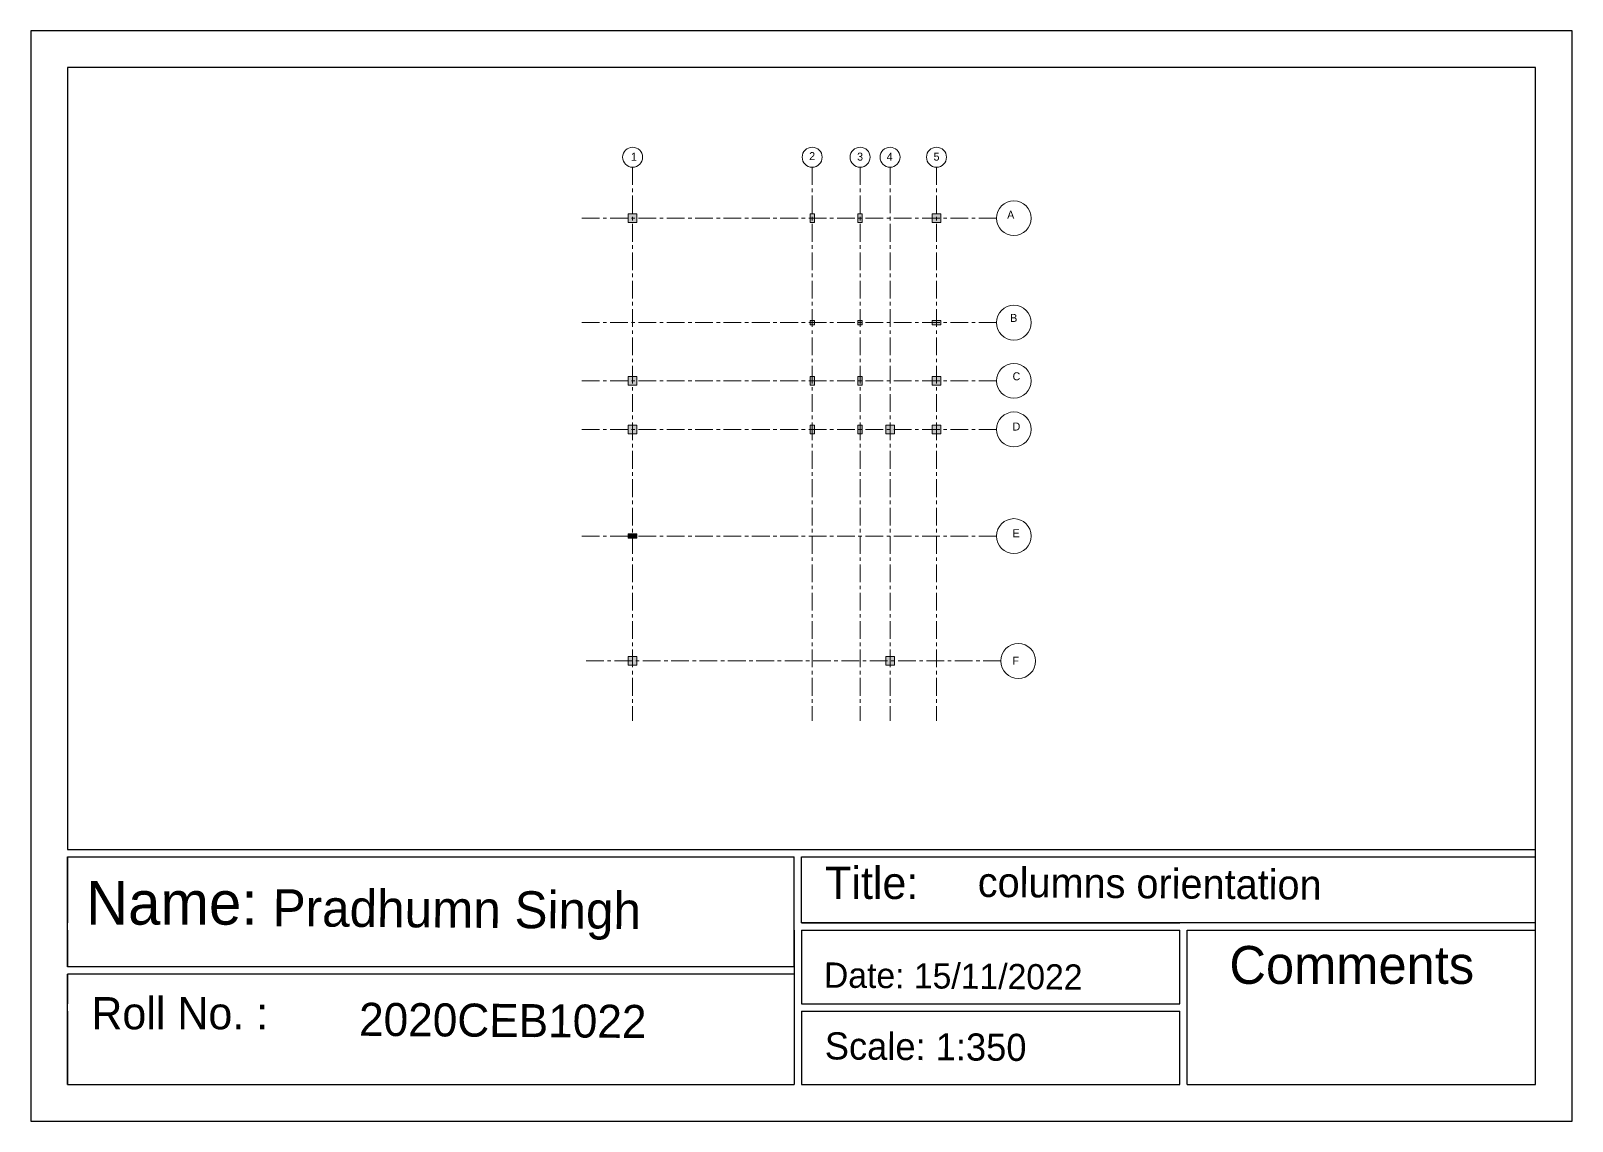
# Model space of a CAD drawing. Header units: millimetres. Extents: x 268 to 10756, y 109 to 4664.
# Drawn here: x 7995 to 10756, y 109 to 2062 of the extents above; entities that cross this region are included whole.
import ezdxf

# ---------------------------------------------------------------- set-up
doc = ezdxf.new("R2010")
doc.units = ezdxf.units.MM
doc.linetypes.add('CENTER', pattern=[50.8, 31.75, -6.35, 6.35, -6.35])
for name, color, linetype, lineweight in [('collumn', 6, 'Continuous', 9), ('hatching', 7, 'Continuous', 9), ('stairs', 173, 'Continuous', 9)]:
    doc.layers.add(name, color=color, linetype=linetype, lineweight=lineweight)
doc.layers.add('Frame', color=7, linetype='Continuous')

msp = doc.modelspace()

# ---------------------------------------------------------------- hatches: boundary and pattern name
at = {"layer": 'hatching', "true_color": 0xffffff}
h = msp.add_hatch(color=7, dxfattribs=at)
h.dxf.hatch_style = 1
h.paths.add_polyline_path([(9476.8, 1543), (9484.6, 1543), (9484.6, 1535.2), (9476.8, 1535.2)])
h.paths.add_polyline_path([(9625.3, 1543), (9625.3, 1535.2), (9609.7, 1535.2), (9609.7, 1543)])
h.paths.add_polyline_path([(9065.5, 941.2), (9081.1, 941.2), (9081.1, 925.6), (9065.5, 925.6)])
h.paths.add_polyline_path([(9526.5, 941.2), (9542.1, 941.2), (9542.1, 925.6), (9526.5, 925.6)])
h.paths.add_polyline_path([(9609.7, 1355.8), (9625.3, 1355.8), (9625.3, 1340.2), (9609.7, 1340.2)])
h.paths.add_polyline_path([(9526.5, 1355.8), (9542.1, 1355.8), (9542.1, 1340.2), (9526.5, 1340.2)])
h.paths.add_polyline_path([(9609.7, 1442.7), (9625.3, 1442.7), (9625.3, 1427.1), (9609.7, 1427.1)])
h.paths.add_polyline_path([(9609.7, 1733.9), (9625.3, 1733.9), (9625.3, 1718.3), (9609.7, 1718.3)])
h.paths.add_polyline_path([(9476.8, 1733.9), (9484.6, 1733.9), (9484.6, 1718.3), (9476.8, 1718.3)])
h.paths.add_polyline_path([(9476.8, 1442.7), (9484.6, 1442.7), (9484.6, 1427.1), (9476.8, 1427.1)])
h.paths.add_polyline_path([(9476.8, 1355.8), (9484.6, 1355.8), (9484.6, 1340.2), (9476.8, 1340.2)])
h.paths.add_polyline_path([(9391, 1355.8), (9398.8, 1355.8), (9398.8, 1340.2), (9391, 1340.2)])
h.paths.add_polyline_path([(9391, 1442.7), (9398.8, 1442.7), (9398.8, 1427.1), (9391, 1427.1)])
h.paths.add_polyline_path([(9391, 1543), (9398.8, 1543), (9398.8, 1535.2), (9391, 1535.2)])
h.paths.add_polyline_path([(9065.5, 1355.8), (9081.1, 1355.8), (9081.1, 1340.2), (9065.5, 1340.2)])
h.paths.add_polyline_path([(9065.5, 1442.7), (9081.1, 1442.7), (9081.1, 1427.1), (9065.5, 1427.1)])
h.paths.add_polyline_path([(9391, 1733.9), (9398.8, 1733.9), (9398.8, 1718.3), (9391, 1718.3)])
h.paths.add_polyline_path([(9065.5, 1733.9), (9081.1, 1733.9), (9081.1, 1718.3), (9065.5, 1718.3)])
at = {"layer": 'hatching', "transparency": 33554687}
h = msp.add_hatch(color=256, dxfattribs=at)
h.dxf.hatch_style = 1
h.paths.add_polyline_path([(9073.3, 1160.8), (9065.5, 1160.8), (9065.5, 1153), (9073.3, 1153)])
h.paths.add_polyline_path([(9081.1, 1160.8), (9073.3, 1160.8), (9073.3, 1153), (9081.1, 1153)])

# ---------------------------------------------------------------- linework, layer by layer
at = {"layer": 'collumn'}
for points in [[(9065.5, 1733.9), (9081.1, 1733.9), (9081.1, 1718.3), (9065.5, 1718.3)], [(9391, 1733.9), (9398.8, 1733.9), (9398.8, 1718.3), (9391, 1718.3)], [(9476.8, 1733.9), (9484.6, 1733.9), (9484.6, 1718.3), (9476.8, 1718.3)], [(9609.7, 1733.9), (9625.3, 1733.9), (9625.3, 1718.3), (9609.7, 1718.3)], [(9391, 1543), (9398.8, 1543), (9398.8, 1535.2), (9391, 1535.2)], [(9476.8, 1543), (9484.6, 1543), (9484.6, 1535.2), (9476.8, 1535.2)], [(9625.3, 1543), (9625.3, 1535.2), (9609.7, 1535.2), (9609.7, 1543)], [(9065.5, 1442.7), (9081.1, 1442.7), (9081.1, 1427.1), (9065.5, 1427.1)], [(9391, 1442.7), (9398.8, 1442.7), (9398.8, 1427.1), (9391, 1427.1)], [(9476.8, 1442.7), (9484.6, 1442.7), (9484.6, 1427.1), (9476.8, 1427.1)], [(9609.7, 1442.7), (9625.3, 1442.7), (9625.3, 1427.1), (9609.7, 1427.1)], [(9065.5, 1355.8), (9081.1, 1355.8), (9081.1, 1340.2), (9065.5, 1340.2)], [(9391, 1355.8), (9398.8, 1355.8), (9398.8, 1340.2), (9391, 1340.2)], [(9476.8, 1355.8), (9484.6, 1355.8), (9484.6, 1340.2), (9476.8, 1340.2)], [(9526.5, 1355.8), (9542.1, 1355.8), (9542.1, 1340.2), (9526.5, 1340.2)], [(9609.7, 1355.8), (9625.3, 1355.8), (9625.3, 1340.2), (9609.7, 1340.2)], [(9081.1, 1160.8), (9065.5, 1160.8), (9065.5, 1153), (9081.1, 1153)], [(9065.5, 941.2), (9081.1, 941.2), (9081.1, 925.6), (9065.5, 925.6)], [(9526.5, 941.2), (9542.1, 941.2), (9542.1, 925.6), (9526.5, 925.6)]]:
    msp.add_lwpolyline(points, close=True, dxfattribs=at)
at = {"layer": 'Frame'}
for p, q in [((8061.2, 595.9), (10690.3, 595.9)), ((8061.2, 464.4), (8061.2, 582.7)), ((8061.2, 451.3), (8061.2, 582.7)), ((8061.2, 582.7), (9362.6, 582.7)), ((9362.6, 385.5), (9362.6, 582.7)), ((9375.7, 582.7), (10053.2, 582.7)), ((9375.7, 582.7), (10690.3, 582.7)), ((9375.7, 464.4), (9375.7, 582.7)), ((8061.2, 385.5), (8061.2, 451.3)), ((9362.6, 451.3), (9362.6, 385.5)), ((9375.7, 464.4), (10053.2, 464.4)), ((10690.3, 464.4), (9375.7, 464.4)), ((9375.7, 451.3), (10053.2, 451.3)), ((9375.7, 451.3), (9375.7, 319.8)), ((10053.2, 319.8), (10053.2, 451.3)), ((10066.3, 451.3), (10690.3, 451.3)), ((10066.3, 175.2), (10066.3, 451.3)), ((9362.6, 385.5), (8061.2, 385.5)), ((8061.2, 319.8), (8061.2, 372.4)), ((9362.6, 372.4), (8061.2, 372.4)), ((9362.6, 385.5), (9362.6, 319.8)), ((9362.6, 372.4), (9362.6, 175.2)), ((8061.2, 175.2), (8061.2, 319.8)), ((9375.7, 319.8), (10053.2, 319.8)), ((9375.7, 306.7), (9375.7, 175.2)), ((9375.7, 306.7), (10053.2, 306.7)), ((10053.2, 175.2), (10053.2, 306.7)), ((9375.7, 175.2), (10053.2, 175.2))]:
    msp.add_line(p, q, dxfattribs=at)
msp.add_lwpolyline([(7995.5, 109.5), (10756, 109.5), (10756, 2061.6), (7995.5, 2061.6)], close=True, dxfattribs=at)
for points in [[(10690.3, 464.4), (10690.3, 1995.8), (8061.2, 1995.8), (8061.2, 595.9)], [(8061.2, 582.7), (8061.2, 464.4)], [(10066.3, 175.2), (10690.3, 175.2), (10690.3, 582.7)], [(8061.2, 451.3), (8061.2, 385.5)], [(8061.2, 372.4), (8061.2, 319.8)], [(8061.2, 306.7), (8061.2, 175.2), (9362.6, 175.2)], [(9375.7, 175.2), (10053.2, 175.2)]]:
    msp.add_lwpolyline(points, dxfattribs=at)
at = {"layer": 'stairs', "linetype": 'CENTER'}
for p, q in [((9073.3, 1817.4), (9073.3, 826.4)), ((9394.9, 1817.4), (9394.9, 826.4)), ((9480.7, 1817.4), (9480.7, 826.4)), ((9534.3, 1817.4), (9534.3, 826.4)), ((9617.5, 1817.4), (9617.5, 826.4)), ((8982.2, 1726.1), (9724.9, 1726.1)), ((8982.2, 1539.1), (9724.9, 1539.1)), ((8982.2, 1434.9), (9724.9, 1434.9)), ((8982.2, 1348), (9724.9, 1348)), ((8982.2, 1157), (9724.9, 1157)), ((8990, 933.4), (9732.7, 933.4))]:
    msp.add_line(p, q, dxfattribs=at)
at = {"layer": 'stairs'}
for centre, radius in [((9073.3, 1835.3), 17.9), ((9394.9, 1835.3), 17.9), ((9480.7, 1835.3), 17.9), ((9534.3, 1835.3), 17.9), ((9617.5, 1835.3), 17.9), ((9756.1, 1726.1), 31.2), ((9756.1, 1539.1), 31.2), ((9756.1, 1434.9), 31.2), ((9756.1, 1348), 31.2), ((9756.1, 1157), 31.2), ((9763.9, 933.4), 31.2)]:
    msp.add_circle(centre, radius, dxfattribs=at)

# ---------------------------------------------------------------- texts
at = {"layer": 'Frame'}
for s, height, p in [('Title:', 57.6, (9418.1, 507.3)), ('Name:', 77.97, (8094.4, 461.3)), ('Comments', 67.8, (10142.1, 355.3)), ('Roll No. :', 57.6, (8103.8, 274))]:
    msp.add_text(s, height=height, dxfattribs=at).set_placement(p)
for s, height, p in [('columns orientation', 53.1, (9691.3, 511)), ('Pradhumn Singh', 66.222, (8428.4, 458.6)), ('Date: 15/11/2022', 45.137, (9415.8, 348.6)), ('2020CEB1022', 59.173, (8583.1, 262.4)), ('Scale: 1:350', 48.589, (9417.3, 220.1))]:
    msp.add_text(s, height=height, rotation=359.5369, dxfattribs=at).set_placement(p)
at = {"layer": 'stairs'}
for s, p in [('1', (9070.3, 1828.9)), ('2', (9389.5, 1830.2)), ('3', (9475.3, 1829.2)), ('4', (9528.3, 1828.9)), ('5', (9612.3, 1829.2)), ('A', (9744.1, 1725.2)), ('B', (9749.5, 1540.4)), ('C', (9753.8, 1435.9)), ('D', (9753.8, 1346)), ('E', (9753.8, 1155)), ('F', (9753.5, 926.7))]:
    msp.add_text(s, height=14.3, dxfattribs=at).set_placement(p)

doc.saveas('drawing.dxf')
